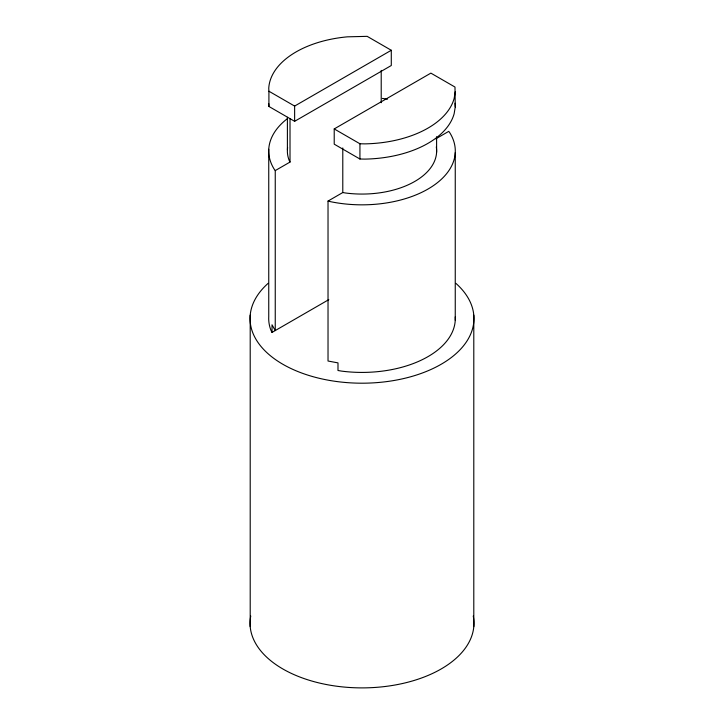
<?xml version="1.0" encoding="UTF-8"?>
<svg xmlns="http://www.w3.org/2000/svg" width="724" height="724" viewBox="0 0 724 724"><rect width="100%" height="100%" fill="white"/><g stroke="black" fill="none" stroke-linecap="round" stroke-linejoin="round"><path stroke-width="1.09" d="M455.251 91.731L454.147 98.464A93.296 53.866 0 0 1 364.932 143.868L359.937 143.777L334.216 128.926L334.216 144.167L359.937 159.018L364.932 159.108A93.296 53.866 0 0 0 454.147 113.695L455.251 106.962L454.989 87.052L430.871 73.124L334.216 128.926M391.286 50.273L367.168 36.345L347.402 36.834A93.296 53.866 0 0 0 268.749 88.346L268.912 91.224L294.632 106.075L391.286 50.273L391.286 65.513L294.632 121.315L268.912 106.464L268.749 103.577M328.796 299.636L272.016 332.425L272.016 324.804L275.247 330.56L275.247 170.593L290.016 162.067L290.016 118.591M455.251 316.868A93.296 53.866 0 0 1 341.647 371.122L337.99 370.507L337.99 362.887L328.026 361.023L328.026 201.064L342.787 192.539L345.719 193.027A74.635 43.087 0 0 0 436.301 146.918M435.83 138.818L448.753 131.361L449.776 132.727A93.296 53.866 0 0 1 427.965 189.064A93.296 53.866 0 0 1 330.397 201.652L328.026 201.064M275.247 170.593L274.224 169.217A93.296 53.866 0 0 1 287.401 118.636M290.016 162.067L289.166 160.375A74.635 43.087 0 0 1 287.618 147.461M272.016 332.425L270.957 330.307A93.296 53.866 0 0 1 268.749 316.868L268.749 149.28M455.043 103.224L455.251 106.962M473.795 315.175L473.795 626.64M455.251 152.664L455.251 320.252M436.599 136.718L436.599 152.33M381.213 70.4L381.213 102.727M359.937 143.777L359.937 159.018M342.787 147.949L342.787 192.539M294.632 106.075L294.632 121.315M287.401 117.297L287.401 149.624M268.912 91.224L268.912 106.464M250.205 315.175L250.205 626.64M382.353 98.41A93.296 53.866 0 0 1 387.512 99.17M473.252 616.015A111.949 64.635 0 0 1 362 687.891A111.949 64.635 0 0 1 250.748 616.015M455.894 283.356A111.949 64.635 0 0 1 435.45 367.339A111.949 64.635 0 0 1 288.55 367.339A111.949 64.635 0 0 1 268.106 283.356"/></g></svg>
